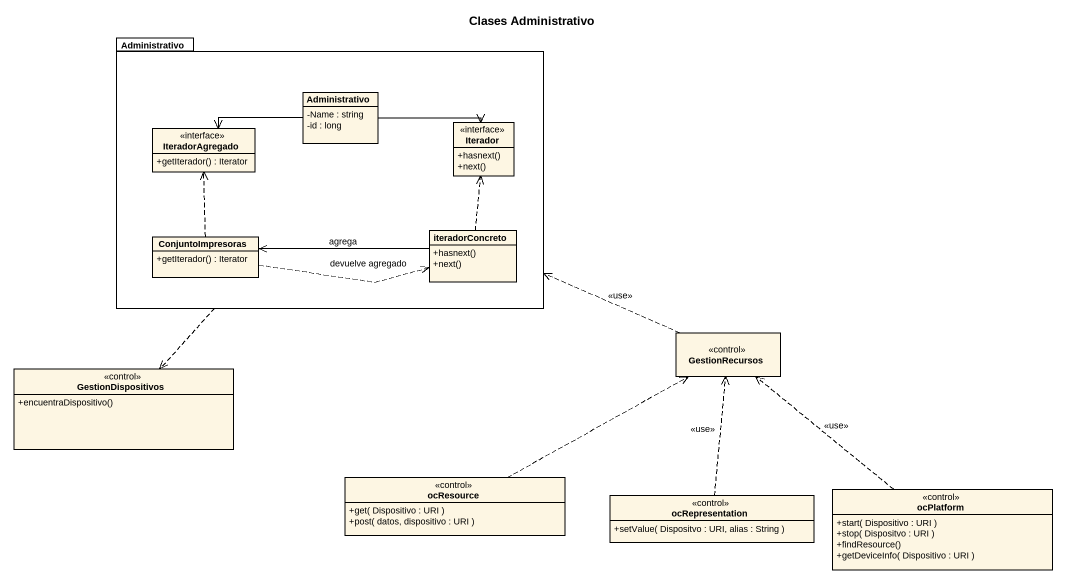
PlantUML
@startuml
title Clases Administrativo
hide circle
hide empty members
skinparam classAttributeIconSize 0
package Administrativo {
  class "Administrativo" as Administrativo_2 {
    -Name : string
    -id : long
  }
  interface Iterador {
    +hasnext()
    +next()
  }
  interface IteradorAgregado {
    +getIterador() : Iterator
  }
  class ConjuntoImpresoras {
    +getIterador() : Iterator
  }
  class iteradorConcreto {
    +hasnext()
    +next()
  }
}
class GestionRecursos <<control>>
class GestionDispositivos <<control>> {
  +encuentraDispositivo()
}
class ocResource <<control>> {
  +get( Dispositivo : URI )
  +post( datos, dispositivo : URI )
}
class ocRepresentation <<control>> {
  +setValue( Dispositvo : URI, alias : String )
}
class ocPlatform <<control>> {
  +start( Dispositivo : URI )
  +stop( Dispositvo : URI )
  +findResource()
  +getDeviceInfo( Dispositivo : URI )
}
Administrativo ..> GestionDispositivos
Administrativo_2 -right-> Iterador
Administrativo_2 -left-> IteradorAgregado
ConjuntoImpresoras .up.> IteradorAgregado
ConjuntoImpresoras .right.> iteradorConcreto : devuelve agregado
iteradorConcreto .up.> Iterador
iteradorConcreto -left-> ConjuntoImpresoras : agrega
GestionRecursos .left.> Administrativo : <<use>>
ocResource .right.> GestionRecursos
ocRepresentation .up.> GestionRecursos : <<use>>
ocPlatform .up.> GestionRecursos : <<use>>
@enduml
